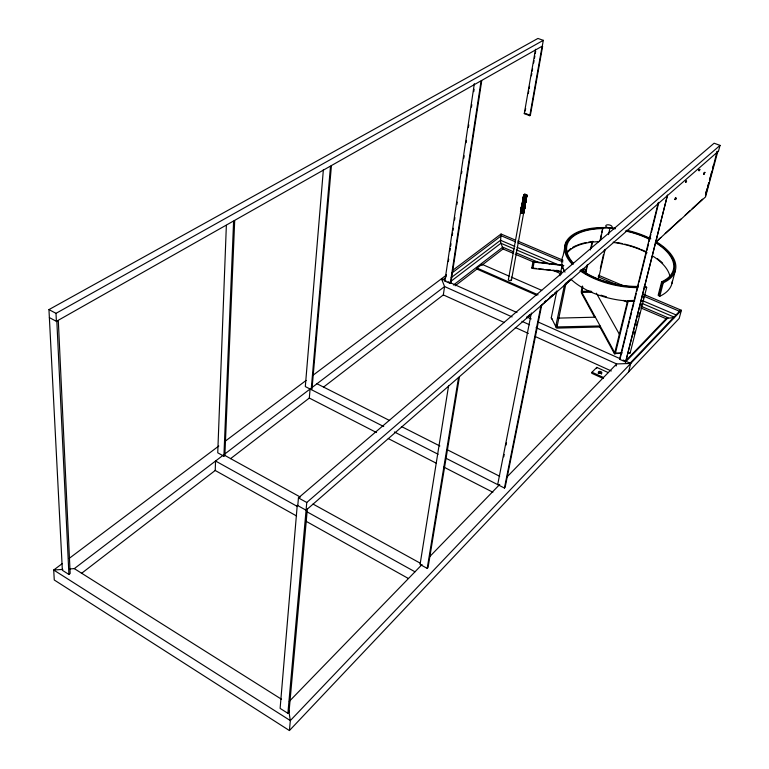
<?xml version="1.0" encoding="UTF-8"?>
<svg xmlns="http://www.w3.org/2000/svg" width="769" height="769" viewBox="0 0 769 769"><rect width="100%" height="100%" fill="white"/><g stroke="black" fill="none" stroke-linecap="round" stroke-linejoin="round"><path stroke-width="1.15" d="M226.355 225.384L217.742 452.797L223.894 456.19L224.865 455.45L234.689 220.799L233.593 221.424L223.894 456.19M525.064 204.506C518.393 204.881 524.227 203.026 524.794 206.659C522.564 208.457 519.863 204.006 521.43 210.273C524.064 210.889 524.17 210.398 523.699 213.042C520.257 214.253 524.17 206.823 523.766 204.669C525.131 201.853 523.458 196.191 526.919 195.441C522.468 191.193 524.208 199.882 523.189 199.123M525.227 195.047L525.967 194.999M323.374 169.651L305.312 386.576L383.712 426.535M297.786 505.608L298.439 497.889L714.103 143.217L720.044 145.389L718.486 151.157L306.072 510.212L297.238 505.3L280.118 708.393L287.885 713.315L289.009 712.132L307.331 509.107M310.09 389.008L309.311 398.054L376.541 432.553M287.885 713.315L306.764 502.484L720.044 145.389M62.347 563.533L53.705 570.021L54.272 579.999L289.413 730.55L290.326 720.591L288.692 710.095M482.384 264.853L503.022 248.973L500.513 241.812L501.052 234.016L452.826 270.236M450.259 283.453L481.048 81.168L481.721 80.783L450.884 282.973L450.259 283.453L444.867 281.041L474.338 83.658M323.634 387.028L443.329 294.912L444.578 286.549L441.483 278.762L445.857 280.723M446.039 276.994L446.395 274.62M448.346 261.547L448.702 259.172M449.952 250.857L450.307 248.483M450.663 246.099L451.019 243.725M452.259 235.41L452.614 233.026M452.97 230.652L453.326 228.278M454.566 219.963L454.921 217.579M456.882 204.516L457.238 202.132M459.189 189.068L459.545 186.684M461.506 173.611L461.861 171.237M463.813 158.164L464.168 155.79M466.12 142.717L466.475 140.343M468.436 127.27L468.792 124.895M471.455 107.074L471.81 104.699M473.762 91.626L474.117 89.252M524.987 194.336L523.929 194.605L524.65 194.365M582.767 286.683L581.845 292.422L614.758 352.74L627.677 300.612L633.502 300.477M448.635 385.461L420.066 564.456L427.199 568.387L428.064 567.493L459.487 376.647M427.199 568.387L458.555 377.454M509.126 276.138L482 264.305L477.088 268.083L476.924 269.063L536.81 295.325M481.836 265.276L482 264.305M523.189 212.254C524.756 213.215 521.046 211.84 524.035 211.254C522.805 209.456 525.669 208.745 523.362 212.052M529.793 115.715L542.049 46.592L542.635 46.255L530.36 115.34L529.793 115.715L524.275 113.629L535.512 49.254M525.265 110.919L525.669 108.583M528.332 93.376L528.736 91.03M529.149 88.695L529.553 86.349M531.398 75.823L531.812 73.488M532.215 71.142L532.629 68.806M533.648 62.962L534.061 60.616M534.465 58.281L534.878 55.935M535.282 53.599L535.695 51.263M48.956 309.599L537.935 38.45L543.308 40.334L542.28 46.13L56.387 321.346L56.002 313.348L48.956 309.599L62.366 570.29L68.912 574.453L70.162 573.501L58.309 320.769L56.858 321.596L49.36 317.587M508.386 279.628L520.565 212.427M521.276 209.677C523.074 211.34 525.044 210.293 522.718 212.744C520.661 213.551 522.084 210.514 520.834 211.014C521.209 213.1 520.2 213.023 521.026 211.081M520.728 211.513C528.428 215.695 516.633 210.024 521.613 212.388M523.91 210.821C525.487 210.302 518.517 212.734 521.891 208.851M523.199 211.437C524.881 212.561 519.623 212.407 521.344 209.331M522.68 201.949C522.18 210.187 520.7 199.229 525.285 203.747C520.661 202.16 521.276 207.534 524.66 207.361C525.515 210.379 519.854 211.148 521.545 206.996M520.603 212.206C523.237 216.089 526.121 206.899 522.824 209.726C519.633 207.986 522.699 209.543 521.67 212.033M523.987 210.302L524.477 208.37L523.016 208.668L524.612 208.101L524.343 209.11L522.891 209.37L521.276 208.562L521.411 207.697M524.054 207.966C525.064 211.042 518.46 207.159 523.478 208.543M524.535 207.399C527.178 208.341 519.7 213.494 522.247 208.37C520.623 206.621 524.362 210.821 521.151 209.264M522.372 208.188C521.642 204.91 520.478 210.706 521.449 211.562M521.555 206.957C525.448 209.187 524.679 207.063 521.911 206.169M522.564 206.611C523.42 204.977 520.007 204.045 524.304 205.381M522.824 205.727C521.199 203.41 522.833 204.544 525.14 203.977C524.42 203.612 522.411 202.949 522.882 205.371M522.862 203.756C520.334 202.805 527.236 204.775 524.881 202.209C520.344 200.315 525.621 204.544 521.978 204.708M522.439 202.036L522.382 202.382M523.381 201.382C520.613 203.122 528.745 203.189 525.544 199.825M522.872 200.892L523.333 202.91L525.679 202.305L525.256 201.987L524.987 206.034L524.247 206.438L523.401 206.563L524.996 205.986L525.563 200.315M523.228 201.478L522.632 200.969L523.103 202.43M522.939 200.536C524.814 201.401 528.207 202.209 522.997 202.247M523.055 202.699L522.439 202.074L523.007 199.017L526.121 199.152L525.66 197.969L526.39 197.691L525.073 197.383L526.784 196.297L523.718 194.999L525.794 195.874L526.678 194.836M523.314 200.517L523.064 199.834L522.93 200.642M522.939 199.373C523.756 197.748 523.093 200.738 523.131 199.479M525.467 198.229L526.054 199.507L523.506 199.459L523.66 195.307L524.554 196.182L523.208 203.612M522.997 199.065L523.381 198.066L524.448 198.748L526.419 198.229L523.391 197.325L524.218 196.787M523.381 200.93C525.16 202.074 527.025 199.469 525.958 198.2C526.678 199.19 522.699 198.806 523.449 197.71M526.025 194.653L524.506 194.442L523.651 195.48L525.708 194.432L526.698 195.086L526.477 197.873L523.276 197.441L524.17 198.306M523.343 197.085L523.862 197.989M526.198 197.47C522.641 196.999 524.323 197.47 523.276 197.441M522.997 203.045L523.516 196.182L525.265 196.316C528.611 196.316 523.381 197.018 523.641 196.749M524.496 196.537L523.574 195.874L524.189 194.47M524.343 195.614L523.727 194.951L524.371 194.432M520.661 211.86C522.766 211.956 518.21 212.331 522.651 213.1M521.026 212.465L520.911 210.504L521.286 211.062M523.285 211.004L521.026 210.35L522.632 202.218M522.584 207.044C521.199 206.996 523.516 196.105 524.833 194.74M520.786 211.158L520.786 211.706L520.853 210.812M520.844 210.966L523.42 211.456L523.651 212.215M521.238 211.331L521.151 210.475L521.997 210.283M522.93 199.411L522.497 201.843L523.458 202.199M523.199 197.96L523.776 194.768L525.794 195.855M521.344 210.716L521.69 209.937M521.151 210.475L521.853 209.802M521.411 210.37L521.891 209.543M521.603 209.312L521.488 208.543M522.997 208.889C519.104 207.813 524.516 209.927 524.602 207.707M521.276 208.562L521.42 207.659M522.064 206.774L521.978 207.87L521.488 207.303M522.757 206.073L521.738 206.448M522.66 204.641C522.468 204.218 520.478 207.87 523.122 208.226C526.727 208.582 523.526 202.881 523.862 206.438M522.314 203.977L522.612 205.16M522.497 204.4L521.988 204.66M522.747 202.987L524.766 203.574L525.092 202.574M522.314 202.737L522.689 202.382M523.007 201.574C529.639 201.209 521.026 198.565 523.189 201.987M523.074 201.228L522.997 200.18M522.699 201.17L523.429 200.661L522.805 200.123M523.199 200.517C525.179 201.007 527.092 199.44 525.256 198.364C522.91 198.498 523.593 196.518 523.958 197.748M523.131 200.872L522.882 199.604L523.276 200.075M523.112 199.988L522.949 199.248L523.045 200.344M522.891 199.555L523.276 198.681M523.516 198.748C521.901 197.893 527.438 200.382 525.861 198.066L526.871 195.038M523.602 198.306L523.218 198.546M523.795 197.239L524.064 196.883M523.487 197.085L523.468 196.374M524.016 197.393C523.66 196.585 523.324 196.258 524.218 196.326M526.486 195.268C527.88 197.45 523.131 198.056 523.593 195.662M524.15 196.681L523.66 195.307M521.632 210.514L522.266 208.803M523.997 208.264C521.872 212.379 521.199 203.41 522.141 207.707M522.276 207.005C521.247 202.91 522.728 207.765 525.054 205.679M525.381 203.881L523.439 204.314L522.189 203.439M522.737 203.65L522.584 204.266M523.17 202.074L523.333 200.123M524.535 200.43L523.007 199.45L523.622 199.604M523.593 195.71C522.843 198.662 525.852 201.382 526.467 196.826M520.921 212.84L521.545 212.734L520.882 211.965M522.055 209.937L523.891 209.168M522.507 207.486L522.507 206.967M524.554 196.182L524.612 195.586L525.371 195.864M522.026 212.042L521.411 213.196M522.42 212.042L522.391 209.879M524.227 209.072C525.669 204.727 523.968 209.053 521.911 208.226M524.631 206.428C523.497 209.601 522.737 206.4 522.949 204.544M526.313 195.586L526.409 196.441L524.814 196.518L523.285 203.17M526.063 197.268C529.245 194.009 522.805 197.921 526.179 195.835M525.304 196.22L524.967 195.73M524.871 195.009L524.891 194.432L525.275 194.778M522.247 212.869L521.488 212.571M522.314 212.523L523.891 211.562L521.469 210.677M522.507 211.475L523.218 211.35M522.564 211.119C524.919 211.321 523.141 212.196 524.035 210.033M522.632 210.773L523.804 210.552L522.699 210.427L524.122 210.072L524.074 209.11M522.824 209.726L522.055 209.466C524.074 210.475 525.035 207.947 522.968 208.937M522.891 209.37L521.786 208.928M522.314 208.024C523.881 208.072 525.102 206.457 523.872 208.495M522.891 204.852L523.699 205.063L522.516 204.612M523.785 204.448L522.612 204.362M524.035 203.045C528.322 202.507 520.978 202.881 524.054 202.958M524.102 202.689C526.996 200.228 525.304 201.891 524.746 204.804M524.17 202.334L525.833 201.411L525.419 200.805M524.362 201.276L525.794 200.92L525.669 199.123M524.429 200.92L525.861 200.565M524.727 199.411L523.324 198.412M524.939 198.094L526.602 197.21L526.39 196.412M525.198 196.672L525.708 195.874M523.468 211.811L523.718 212.994L522.564 213.138M522.612 212.878L523.949 211.783L523.708 211.235M521.622 212.302L522.766 212.436L523.151 211.696M522.949 211.042L522.439 211.821M523.055 210.427L523.035 210.994M523.189 209.726L523.602 209.245M523.381 208.678L524.371 208.197M522.103 205.121C521.632 207.024 526.592 205.333 524.554 205.861C521.997 209.043 525.477 204.871 524.323 206.794M522.68 205.256C521.276 205.438 525.275 206.477 524.939 205.121M523.958 205.515C525.592 205.804 525.208 201.324 525.256 203.449M524.381 203.622L525.506 203.218L525.025 202.651M524.343 203.4L525.563 202.968M524.535 202.343L524.737 201.19L525.804 200.882M525.506 201.401L524.948 201.863M524.785 200.93C526.429 200.594 525.285 197.998 526.217 199.334M524.996 199.777L523.852 199.565L525.996 199.815L525.544 199.065M524.487 200.574C526.083 198.46 525.458 200.565 525.948 197.883M525.66 198.671L525.15 199.382M526.592 197.364C522.612 198.71 530.274 194.663 524.919 194.74M525.448 197.297L525.275 198.719M522.901 211.744L521.344 211.379M523.343 209.293L524.141 208.755M522.833 205.64L523.997 205.736L522.545 205.515M524.112 205.073L525.438 203.574M524.237 204.371L524.9 203.631M524.439 203.314L524.487 202.603L525.487 202.641M524.564 202.603L523.333 202.391M524.756 201.545L522.68 200.824L524.881 200.834M524.823 201.19L522.612 201.18M525.535 197.297L525.919 196.547M522.978 213.398L523.429 212.609M524.343 209.543L523.535 209.601M523.651 208.985L522.93 209.283M523.776 208.284L524.439 207.841M523.929 208.149L524.4 206.361M523.987 207.14L524.218 207.707M521.613 206.601C522.295 208.851 525.746 206.15 524.122 207.092M524.247 205.736L523.987 205.775M524.448 205.333L525.064 204.419M524.506 204.987L524.775 204.333M525.16 202.218L525.121 204.15M523.593 201.497C525.323 203.612 527.832 197.268 523.939 197.835M524.948 200.488L525.986 199.863L523.439 199.815L525.563 200.007L525.285 200.747L525.929 200.219M525.448 199.123L526.265 199.133L526.409 198.277M525.852 198.104L525.823 198.594M525.861 197.566L526.669 196.854L526.131 196.912M523.679 211.254L523.218 212.042L523.776 212.648L522.641 213.138M523.929 208.197L524.448 208.274L523.997 208.553M523.333 204.65L524.727 204.602M525.025 202.929L524.996 204.852M524.756 203.622L525.592 201.132M524.958 202.516L525.746 201.959M526.332 195.759L525.967 196.287M520.719 211.552L520.949 211.946A1.615 0.779 10 0 0 521.046 213.051A1.615 0.779 10 0 0 523.304 213.34L522.545 213.224M523.651 212.629L523.9 211.994L523.295 212.407M523.17 212.35L523.526 211.465M524.064 210.379L523.458 210.033M522.43 207.361L524.295 207.265L524.66 207.89M525.064 203.045L525.429 203.718M525.41 201.766L524.929 201.949M524.996 201.593L525.352 201.161M525.189 200.536L525.217 201.103L525.958 200.747M526.159 198.046L525.708 197.7M526.419 195.624L526.794 196.249M526.554 194.922L523.554 213.167M511.481 280.012L526.861 195.316M561.38 271.476L532.898 268.477L531.802 268.006L533.032 261.614L562.773 265.142M532.898 268.477L534.128 262.085L533.032 261.614M497.687 484.624L531.35 312.973M503.733 456.834L504.195 454.489M506.04 445.088L506.502 442.733M445.597 458.074L504.426 488.055L540.953 305.716M541.732 305.043L505.156 487.296L504.426 488.055M565.888 242.264L563.148 255.558A56.31 28.376 12.6 0 0 564.215 270.688M566.003 283.184L557.016 326.931L600.108 325.96L599.878 326.96L557.314 328.113A2.047 1.567 -26 0 1 555.727 326.498L551.315 317.626L556.852 290.855M559.986 275.715L561.908 266.41L563.091 266.391M555.727 326.498L564.581 284.376M685.573 181.917L685.861 181.071M582.412 286.03L581.393 290.692A1.961 0.692 89 0 0 581.624 293.393L594.61 317.27M585.219 273.235L587.007 265.094M590.323 249.973L592.111 241.831M585.584 273.879L587.622 264.574M591.198 248.281L592.736 241.293M600.128 240.13L601.348 234.689M601.829 232.517L602.8 228.162L611.807 227.605A3.23 1.548 12 0 0 610.596 225.365A3.23 1.548 12 0 0 606.385 225.106A3.23 1.548 12 0 0 606.847 227.297L607.539 227.634A3.23 1.548 12 0 0 609.971 228.105L615.219 228.845M600.378 240.553L602.8 228.162A55.426 27.453 12.5 0 0 573.434 264.113M600.329 268.371L603.482 254.443M604.011 252.126L604.53 249.8M598.34 279.455L605.174 249.271M608.49 234.632L609.971 228.105M608.25 372.6L596.802 367.399L591.995 372.244L591.755 373.282L603.252 378.531M596.552 368.438L596.802 367.399M599.685 326.604L614.354 353.586A2.086 0.788 87.9 0 0 615.44 353.144L628.1 301.333L627.677 300.612M616.132 366.063L616.651 363.939L630.734 363.449L628.581 371.946M667.492 195.028L625.63 361.978L619.564 359.258L658.36 202.382M620.4 357.537L627.014 330.824M627.591 328.498L629.311 321.529M629.888 319.202L631.618 312.233M632.185 309.917L633.916 302.948M634.492 300.621L636.213 293.652M636.79 291.326L638.51 284.357M639.087 282.04L646.277 253.001M646.854 250.675L648.575 243.706M649.151 241.379L650.882 234.41M651.449 232.094L658.639 203.054M625.63 361.978L667.348 195.682M634.156 334.707L635.021 331.266M636.463 325.527L637.328 322.086M638.779 316.347L639.645 312.896M641.086 307.158L641.952 303.717M643.393 298.016L644.239 294.633M629.311 353.375A2.076 0.807 87.8 0 0 630.234 352.663L646.671 287.452L646.229 286.741L644.057 286.789M525.9 199.459L526.409 197.796M655.303 242.514A54.589 27.04 12.5 0 1 661.638 281.819L658.158 295.277L659.783 296.276A56.31 28.376 12.6 0 0 671.683 284.376L675.201 271.063M658.802 295.671L662.292 282.223A55.426 27.453 12.5 0 0 655.832 242.312M659.783 296.276L663.272 282.819A56.685 28.088 12.5 0 0 656.63 241.995M521.036 209.802C521.988 209.139 521.017 210.879 520.719 212.061M705.548 194.153L706.48 190.693M705.711 194.009L707.269 188.232M707.884 185.925L708.816 182.464M709.441 180.157L710.373 176.687M710.998 174.38L711.931 170.92M712.555 168.603L713.488 165.143M705.461 195.605L708.883 182.907M709.508 180.59L711.998 171.352M712.623 169.036L717.054 151.426M660.84 237.534L655.621 242.331L705.538 196.912L717.737 151.772L717.217 151.282M686.323 181.1C685.496 184.3 687.871 178.629 685.573 182.186M699.377 169.901C698.752 172.689 700.838 167.507 699.367 170.007M703.645 173.438C702.953 176.389 705.615 171.179 704.029 172.612M699.079 169.536L698.819 170.699L699.579 169.507M627.398 359.113L666.56 318.289L674.269 317.607M630.157 363.103L679.921 310.82L681.401 310.292L679.181 318.443L289.413 730.55M675.365 197.941C673.481 201.536 676.97 198.066 675.509 197.729M522.805 211.831L523.958 211.206M522.949 212.84L523.843 212.302L523.449 211.898M523.766 212.696L523.17 213.1M524.16 208.784L524.16 209.418M524.535 205.659L525.121 205.285L523.891 205.861M524.669 205.977L524.102 206.525M524.208 207.409L524.929 205.909L524.323 206.515M524.66 206.698L524.141 206.726M524.429 207.294L524.496 207.495M525.573 202.824L525.102 203.487M525.237 204.775L525.208 203.631M524.987 204.218L524.766 205.285M526.034 199.123L525.044 199.517M525.823 201.026L525.563 200.007L526.15 199.69M526.4 198.373L526.284 197.796M526.034 198.479L525.515 198.767M526.736 196.46L526.861 195.787M520.642 212.061L520.651 211.898M521.747 208.524L521.882 207.169M522.074 209.85L521.209 208.918L521.632 208.572M520.892 210.668L522.545 211.388L521.738 211.177M521.661 206.457C522.622 205.313 522.18 206.563 521.92 204.89M521.728 207.88L522.016 208.409M521.709 207.966L521.295 208.908M521.757 208.822L521.161 209.216M521.026 209.918L521.69 209.168M521.478 210.014L521.834 209.197M522.295 202.939L522.122 204.343M522.372 203.622L522.785 204.198M522.103 203.996L522.536 203.4M522.266 205.063L522.468 205.957M522.391 205.313L522.045 205.467M521.978 205.919L522.612 205.602M522.545 201.536L523.295 201.122M522.247 203.093L522.113 203.958M523.189 197.998L523.41 197.479M523.574 195.874C524.718 195.095 523.151 195.989 524.198 196.412M523.506 196.23C524.967 195.22 522.978 195.528 524.9 196.268M523.401 196.729L525.467 197.652M523.429 197.902L523.997 197.277M523.727 194.951L524.179 194.519M524.362 196.729L523.391 196.893M625.437 362.074L668.04 317.76L641.596 306.466M619.564 359.258L620.112 358.69M289.279 701.376L422.066 564.504M429.583 556.756L499.735 484.451M507.252 476.703L616.651 363.939L536.06 327.69M522.228 206.467C525.4 206.88 519.719 205.15 522.468 206.39M521.766 209.812L523.16 210.293M521.122 213.023L521.565 212.648M525.727 198.815L525.208 199.065M665.185 233.545L680.825 219.146M685.169 215.157L690.379 210.36M692.119 208.755L702.549 199.161M527.111 317.876L530.725 314.732M540.645 306.081L556.9 291.941M565.926 284.078L571.338 279.368M527.303 316.876L530.014 314.521M544.462 301.957L546.269 300.381M549.873 297.247L552.584 294.892M554.391 293.316L556.198 291.749M565.225 283.896L570.636 279.185M453.45 285.03L502.791 247.176L513.807 251.876M81.399 573.453L215.339 470.368M230.546 458.68L309.388 397.996M455.181 285.799L477.693 268.468M450.653 281.521L500.898 243.264L514.144 248.906M69.729 568.935L74.314 568.618L310.022 389.056M311.81 387.691L444.578 286.549L512.106 316.915M451.143 277.686L500.513 240.284L514.865 246.388M444.867 281.041L445.501 280.56M442.338 280.214L445.193 278.061M451.845 273.053L501.282 235.804L515.595 241.87M69.066 558.486L218.8 446.02M224.558 441.694L306.139 380.415M312.858 375.368L446.212 275.215M523.506 197.825C524.756 197.364 522.632 197.739 523.872 198.191M526.294 196.335L526.794 196.143M525.515 200.584L525.813 200.363M522.958 206.765L521.805 206.102L522.468 205.698M521.709 207.697L521.603 207.197M523.977 209.014L524.468 208.937M524.275 113.629L524.852 113.254L530.36 115.34M56.002 313.348L543.308 40.334M523.583 212.561L523.574 211.206M524.045 209.399L523.804 210.552M524.42 204.765L525.304 204.381M524.352 205.121L524.929 205.208M525.025 203.881L525.381 203.449M525.016 202.209L525.583 201.603M522.526 205.342L521.786 205.756L522.42 206.217M521.815 206.294L522.401 206.044M522.218 205.16L522.266 206.015L523.439 206.477M522.189 205.458L522.247 206.102M523.093 200.488L523.42 200.421M523.035 200.844L523.208 200.824M524.054 195.182L523.583 195.835M524.054 196.143L523.776 196.604M522.218 204.939L521.603 206.65L522.209 207.361M522.161 205.285L522.478 205.861M524.545 207.313L524.381 206.448M523.737 212.84L523.295 212.157A1.615 0.779 10 0 1 523.304 213.34M523.843 207.928L524.573 207.611L524.794 204.544M526.034 195.932L526.765 195.605M525.314 194.432L526.102 194.73M523.131 198.306L523.535 196.768M526.275 198.979L525.813 199.594M522.814 200.075L523.247 199.527M522.747 200.43L523.353 200.036L523.016 199.402M525.044 201.805L525.698 202.16M524.66 204.948L525.246 204.631M524.285 209.899L524.208 210.389M524.131 197.229L524.66 197.604M524.439 200.834L523.66 200.622M524.247 201.891L523.458 201.728M523.737 204.717L524.564 204.679M524.554 206.592L523.766 206.563M522.651 210.687L521.863 210.475M522.584 211.033L521.882 210.898M523.92 207.495L522.862 207.486M525.016 201.507L523.92 201.43M523.612 209.899L522.757 210.072M522.459 211.735L521.757 211.6M523.92 206.13L523.083 206.063M525.544 201.055L525.15 201.459M525.217 202.824L524.987 203.487M62.866 569.396L53.705 570.021L290.326 720.591L681.401 310.292L643.788 294.383M615.44 353.144L622.265 352.923M627.956 352.74L630.234 352.663M614.354 353.586L621.169 353.365M557.785 318.126L595.321 317.184M628.1 301.333L633.935 301.198M640.923 301.044L643.259 300.996L642.826 300.275M644.499 287.5L646.671 287.452M581.749 291.336L591.053 291.153M581.845 292.422L592.313 292.21M607.27 227.499L602.425 227.537A56.685 28.088 12.5 0 0 572.357 264.286M524.295 203.66L522.93 203.4M525.025 200.084L523.785 199.911M522.584 213.446L521.766 213.34M525.66 196.585L524.035 195.912M531.802 268.006L536.56 268.516M538.934 268.766L543.693 269.265M546.067 269.525L550.825 270.025M553.209 270.275L557.958 270.784M534.128 262.085L563.812 265.584M523.824 202.199L523.401 202.036M525.121 197.249L523.852 196.893M524.987 197.95L523.833 197.643M524.794 199.017L523.641 198.71M523.92 199.209L524.727 199.373M522.824 205.208L523.641 205.371M522.238 213.09L521.42 212.926M611.566 227.739L615.027 228.23M523.708 198.354L524.468 198.662M523.381 200.123L524.141 200.43M523.862 201.786L522.862 201.363M522.007 211.984L521.69 211.946M522.228 207.274L521.67 206.851L522.064 206.159M522.161 207.62L521.478 207.467L522.439 207.832M522.651 206.688L521.738 205.9L522.353 206.573M501.052 234.016L515.432 240.101M517.652 241.033L563.014 260.22M582.931 268.65L586.247 270.054M598.417 275.196L622.765 285.491M517.797 242.793L562.918 261.912M581.633 269.832L586.026 271.697M598.138 276.821L615.748 284.28M644.364 296.401L679.575 311.31M517.076 247.32L557.948 264.699M642.99 300.862L676.124 314.944M516.355 249.848L549.47 263.959M642.192 303.467L674.202 317.107M516.009 252.818L539.146 262.7M556.766 270.236L561.178 272.111M523.824 198.45L523.401 197.969M503.022 248.973L512.952 253.212M515.153 254.164L532.802 261.71M552.642 270.198L561.466 273.975M623.217 300.391L627.629 302.275M640.856 307.936L666.223 318.779M525.669 198.364L526.025 198.748M511.298 277.09L541.693 290.346M477.088 268.083L538.089 294.825M448.048 281.694L516.96 312.541M526.813 316.943L531.187 318.904M537.752 321.836L619.795 358.556M623.14 360.055L630.734 363.449A1.288 1.009 42.2 0 0 629.859 363.391M521.901 321.327L529.533 324.758M443.329 294.912L504.406 322.567M515.307 327.507L528.399 333.438M534.945 336.399L611.288 370.975M591.995 372.244L603.502 377.492M523.679 211.629L523.737 211.331M523.083 201.132L522.689 200.661L523.295 201.372M522.958 201.843L522.757 201.507M525.89 198.546L526.275 199.084M526.467 195.364L526.852 195.893M316.982 383.75L389.643 420.547M401.389 426.497L439.858 445.982M447.337 449.769L499.687 476.28M394.382 431.967L438.128 454.268M388.287 438.58L436.311 463.226M443.78 467.062L492.871 492.247M223.712 454.806L300.4 497.101M313.012 504.051L420.172 563.139M298.439 497.889L306.764 502.484M297.43 506.502L215.56 461.016L215.214 470.474L296.603 515.989M306.879 511.741L414.991 571.8M306.004 521.238L408.272 578.423M661.638 281.819L663.272 282.819M74.314 568.618L281.512 699.252M521.699 210.168L521.161 209.649M523.247 200.872L522.757 200.315M525.112 205.429L524.929 204.573M524.602 208.245L524.266 208.053M524.535 208.591L524.237 207.62M526.332 197.527L526.534 197.133M525.688 202.266L525.698 201.689M523.997 208.312L524.275 208.803M524.967 205.458L524.708 204.689M524.045 208.668L524.4 209.331M523.622 210.658L523.92 210.273M596.379 293.172L619.535 334.534M561.908 266.41L564.994 272.149M556.535 325.143L557.525 327.113M613.268 242.033L613.326 242.446A54.224 27.319 12.6 0 1 647.065 252.78M56.858 321.596L68.912 574.453M441.483 278.762A1.202 0.894 53.1 0 1 442.271 279.656M598.176 373.244A1.74 0.99 13.6 0 1 600.224 372.523A1.74 0.99 13.6 0 1 601.416 374.157M552.402 319.193A2.028 1.567 -26.1 0 1 551.315 317.626M606.405 296.776A55.06 27.742 12.6 0 1 600.964 295.152M566.686 252.27A55.06 27.742 12.6 0 1 568.272 250.617M569.156 249.838A55.06 27.742 12.6 0 1 570.858 248.541M572.77 247.33A55.06 27.742 12.6 0 1 575.952 245.705M577.096 245.224A55.06 27.742 12.6 0 1 586.43 242.514M588.612 242.129A55.06 27.742 12.6 0 1 592.976 241.581M616.671 242.533A55.06 27.742 12.6 0 1 622.39 243.61M624.659 244.129A55.06 27.742 12.6 0 1 626.889 244.686M628.004 244.984A55.06 27.742 12.6 0 1 639.914 249.012M641.029 249.473A55.06 27.742 12.6 0 1 646.469 251.982M657.476 258.749A55.06 27.742 12.6 0 1 662.667 263.19M634.617 301.179A56.31 28.376 12.6 0 1 571.069 279.349M672.298 281.243A56.31 28.376 12.6 0 1 671.962 283.357M637.472 286.904A55.426 27.453 12.5 0 1 580.528 270.111M626.591 230.825A55.426 27.453 12.5 0 1 649.699 238.928M637.972 287.616A56.685 28.088 12.5 0 1 579.884 270.63M626.735 230.267A56.685 28.088 12.5 0 1 650.805 238.765M566.753 253.386A54.224 27.319 12.6 0 1 598.984 241.658M653.035 256.24A54.224 27.319 12.6 0 1 670.001 276.619M638.328 286.414A54.589 27.04 12.5 0 1 581.143 269.9M573.366 263.161A54.589 27.04 12.5 0 1 603.059 228.576M625.37 230.96A54.589 27.04 12.5 0 1 649.257 239.188M511.02 279.368A1.567 0.827 10.2 0 1 511.116 280.502A1.567 0.827 10.2 0 1 509.049 280.387A1.567 0.827 10.2 0 1 508.588 279.234M675.23 199.527C676.47 200.459 676.412 195.316 675.23 199.527M330.487 166.498L311.195 389.575L312.022 388.931L331.401 165.979L330.487 166.498M703.904 174.14L704.885 172.362L703.904 174.14M599.003 373.003A1.74 0.99 13.6 0 0 601.81 372.898A1.74 0.99 13.6 0 0 599.589 371.379A1.74 0.99 13.6 0 0 599.003 373.003"/></g></svg>
